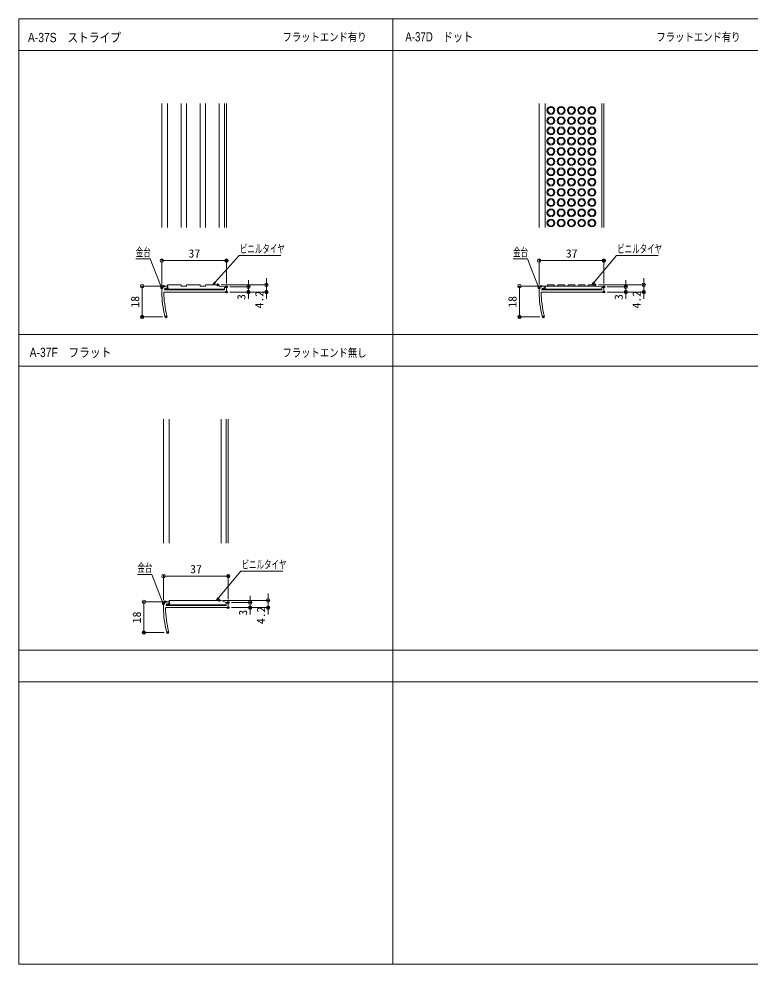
# Model space of a CAD drawing. Units: millimetres, scale not verified. Extents: x -400 to 400, y -277 to 277.
# Drawn here: x -400 to 28, y -277 to 277 of the extents above; entities that cross this region are included whole.
import ezdxf
from ezdxf.enums import TextEntityAlignment as Align

# ---------------------------------------------------------------- set-up
doc = ezdxf.new("R2010")
doc.units = ezdxf.units.MM
doc.header["$LTSCALE"] = 2
doc.header["$PDMODE"] = 32
doc.header["$PDSIZE"] = 1
doc.layers.add('0-0_moji', color=2, linetype='Continuous')
doc.layers.add('0-5_Defpoints', color=7, linetype='Continuous')
for name, color, linetype, lineweight in [('0-1_zumenwaku', 6, 'Continuous', 9), ('0-2_1', 3, 'Continuous', 9), ('0-3_2', 4, 'Continuous', 9), ('0-4_0', 1, 'Continuous', 9), ('0-9_6文字', 2, 'Continuous', 9)]:
    doc.layers.add(name, color=color, linetype=linetype, lineweight=lineweight)
doc.styles.add('ＭＳ ゴシック', font='')
doc.styles.add('ＭＳ Ｐゴシック', font='')
doc.styles.get('ＭＳ ゴシック').set_extended_font_data('MS Gothic')
doc.styles.get('ＭＳ Ｐゴシック').set_extended_font_data('MS PGothic')

# ---------------------------------------------------------------- blocks, each defined once
blk = doc.blocks.new('_Origin')
at = {"layer": '0-4_0'}
blk.add_line((0, 0), (-2, 0), dxfattribs=at)
blk.add_circle((0, 0), 1, dxfattribs=at)
blk = doc.blocks.new('MLeader1')
at = {"layer": '0-9_6文字', "color": 1}
blk.add_line((-270.228, 138.296), (-246.493, 138.296), dxfattribs=at)
at = {"layer": '0-9_6文字'}
blk.add_line((-284.78, 122.415), (-286.365, 121.151), dxfattribs=at)
at = {"layer": '0-9_6文字', "color": 1}
blk.add_lwpolyline([(-285.027, 122.638), (-270.948, 138.296), (-270.228, 138.296)], dxfattribs=at)
at = {"layer": '0-9_6文字'}
blk.add_lwpolyline([(-285.275, 122.861), (-286.365, 121.151), (-285.027, 122.638)], dxfattribs=at)
at = {"layer": '0-9_6文字', "style": 'ＭＳ ゴシック', "width": 0.65}
blk.add_text('ビニルタイヤ', height=4.809, dxfattribs=at).set_placement((-270.527, 138.354), align=Align.BOTTOM_LEFT)
blk = doc.blocks.new('MLeader2')
at = {"layer": '0-9_6文字', "color": 1}
blk.add_line((-323.872, 136.387), (-331.519, 136.387), dxfattribs=at)
at = {"layer": '0-9_6文字'}
blk.add_line((-316.707, 121.077), (-316.278, 119.095), dxfattribs=at)
at = {"layer": '0-9_6文字', "color": 1}
blk.add_lwpolyline([(-317.017, 120.954), (-323.152, 136.387), (-323.872, 136.387)], dxfattribs=at)
at = {"layer": '0-9_6文字'}
blk.add_lwpolyline([(-317.326, 120.831), (-316.278, 119.095), (-317.017, 120.954)], dxfattribs=at)
at = {"layer": '0-9_6文字', "style": 'ＭＳ ゴシック', "width": 0.65}
blk.add_text('金台', height=4.809, dxfattribs=at).set_placement((-331.519, 136.436), align=Align.BOTTOM_LEFT)
blk = doc.blocks.new('MLeader5')
at = {"layer": '0-9_6文字', "color": 1}
blk.add_line((-49.228, 138.296), (-25.493, 138.296), dxfattribs=at)
at = {"layer": '0-9_6文字'}
blk.add_line((-62.835, 122.467), (-64.378, 121.151), dxfattribs=at)
at = {"layer": '0-9_6文字', "color": 1}
blk.add_lwpolyline([(-63.09, 122.681), (-49.948, 138.296), (-49.228, 138.296)], dxfattribs=at)
at = {"layer": '0-9_6文字'}
blk.add_lwpolyline([(-63.345, 122.896), (-64.378, 121.151), (-63.09, 122.681)], dxfattribs=at)
at = {"layer": '0-9_6文字', "style": 'ＭＳ ゴシック', "width": 0.65}
blk.add_text('ビニルタイヤ', height=4.809, dxfattribs=at).set_placement((-49.527, 138.354), align=Align.BOTTOM_LEFT)
blk = doc.blocks.new('MLeader6')
at = {"layer": '0-9_6文字', "color": 1}
blk.add_line((-102.872, 136.387), (-110.519, 136.387), dxfattribs=at)
at = {"layer": '0-9_6文字'}
blk.add_line((-95.698, 120.846), (-95.278, 118.863), dxfattribs=at)
at = {"layer": '0-9_6文字', "color": 1}
blk.add_lwpolyline([(-96.008, 120.725), (-102.152, 136.387), (-102.872, 136.387)], dxfattribs=at)
at = {"layer": '0-9_6文字'}
blk.add_lwpolyline([(-96.318, 120.603), (-95.278, 118.863), (-96.008, 120.725)], dxfattribs=at)
at = {"layer": '0-9_6文字', "style": 'ＭＳ ゴシック', "width": 0.65}
blk.add_text('金台', height=4.809, dxfattribs=at).set_placement((-110.519, 136.436), align=Align.BOTTOM_LEFT)
blk = doc.blocks.new('MLeader7')
at = {"layer": '0-9_6文字', "color": 1}
blk.add_line((-269.228, -46.704), (-245.493, -46.704), dxfattribs=at)
at = {"layer": '0-9_6文字'}
blk.add_line((-282.894, -62.537), (-284.44, -63.849), dxfattribs=at)
at = {"layer": '0-9_6文字', "color": 1}
blk.add_lwpolyline([(-283.149, -62.321), (-269.948, -46.704), (-269.228, -46.704)], dxfattribs=at)
at = {"layer": '0-9_6文字'}
blk.add_lwpolyline([(-283.403, -62.106), (-284.44, -63.849), (-283.149, -62.321)], dxfattribs=at)
at = {"layer": '0-9_6文字', "style": 'ＭＳ ゴシック', "width": 0.65}
blk.add_text('ビニルタイヤ', height=4.809, dxfattribs=at).set_placement((-269.527, -46.646), align=Align.BOTTOM_LEFT)
blk = doc.blocks.new('MLeader8')
at = {"layer": '0-9_6文字', "color": 1}
blk.add_line((-322.872, -48.613), (-330.519, -48.613), dxfattribs=at)
at = {"layer": '0-9_6文字'}
blk.add_line((-315.696, -64.209), (-315.278, -66.193), dxfattribs=at)
at = {"layer": '0-9_6文字', "color": 1}
blk.add_lwpolyline([(-316.006, -64.331), (-322.152, -48.613), (-322.872, -48.613)], dxfattribs=at)
at = {"layer": '0-9_6文字'}
blk.add_lwpolyline([(-316.317, -64.452), (-315.278, -66.193), (-316.006, -64.331)], dxfattribs=at)
at = {"layer": '0-9_6文字', "style": 'ＭＳ ゴシック', "width": 0.65}
blk.add_text('金台', height=4.809, dxfattribs=at).set_placement((-330.519, -48.564), align=Align.BOTTOM_LEFT)

msp = doc.modelspace()

# ---------------------------------------------------------------- linework, layer by layer
at = {"layer": '0-1_zumenwaku'}
for p, q in [((-180.971, 277.021), (-180.971, -276.979)), ((-399.571, 258.498), (258.029, 258.498)), ((258.029, 92.021), (-399.971, 92.021)), ((-399.571, 73.498), (258.029, 73.498)), ((258.029, -92.979), (-399.971, -92.979)), ((-399.571, -111.502), (258.029, -111.502))]:
    msp.add_line(p, q, dxfattribs=at)
msp.add_lwpolyline([(-399.971, -276.979), (400.029, -276.979), (400.029, 277.021), (-399.971, 277.021)], close=True, dxfattribs=at)
at = {"layer": '0-2_1'}
for p, q in [((-316.287, 227.37), (-316.287, 154.687)), ((-312.987, 154.687), (-312.987, 227.37)), ((-279.587, 154.687), (-279.587, 227.37)), ((-278.387, 227.37), (-278.387, 154.687)), ((-95.287, 227.37), (-95.287, 154.687)), ((-91.837, 154.687), (-91.837, 227.37)), ((-58.578, 154.687), (-58.578, 227.37)), ((-57.378, 227.37), (-57.378, 154.687)), ((-316.278, 116.951), (-316.278, 119.351)), ((-313.728, 119.151), (-313.928, 119.151)), ((-279.578, 118.351), (-279.578, 119.951)), ((-95.278, 116.951), (-95.278, 119.351)), ((-92.728, 119.151), (-92.928, 119.151)), ((-58.578, 118.351), (-58.578, 119.951)), ((-315.278, 42.37), (-315.278, -30.313)), ((-311.978, -30.313), (-311.978, 42.37)), ((-278.578, -30.313), (-278.578, 42.37)), ((-277.378, 42.37), (-277.378, -30.313)), ((-315.278, -68.049), (-315.278, -65.649)), ((-312.728, -65.849), (-312.928, -65.849)), ((-278.578, -66.649), (-278.578, -65.049)), ((-277.378, -68.049), (-313.777, -68.049))]:
    msp.add_line(p, q, dxfattribs=at)
for points in [[(-315.278, 120.351), (-312.978, 120.351), (-312.978, 119.901)], [(-314.678, 118.401), (-314.678, 118.151), (-279.578, 118.151), (-279.578, 119.951), (-278.378, 119.951), (-278.378, 116.951), (-314.777, 116.951)], [(-94.278, 120.351), (-91.978, 120.351), (-91.978, 119.901)], [(-93.678, 118.401), (-93.678, 118.151), (-58.578, 118.151), (-58.578, 119.951), (-57.378, 119.951), (-57.378, 116.951), (-93.777, 116.951)], [(-314.278, -64.649), (-311.978, -64.649), (-311.978, -65.099)], [(-313.678, -66.599), (-313.678, -66.849), (-278.578, -66.849), (-278.578, -65.049), (-277.378, -65.049), (-277.378, -68.049)]]:
    msp.add_lwpolyline(points, dxfattribs=at)
for centre, radius, start, end in [((-315.278, 119.351), 1, 90, 180), ((-261.278, 116.951), 55, 180, 194.91305), ((-314.777, 116.651), 0.3, 90, 180.32128), ((-261.278, 116.951), 53.8, 180.32128, 194.91305), ((-313.928, 118.401), 0.75, 90, 180), ((-313.728, 119.901), 0.75, 270, 0), ((-94.278, 119.351), 1, 90, 180), ((-40.278, 116.951), 55, 180, 194.91305), ((-93.777, 116.651), 0.3, 90, 180.32128), ((-40.278, 116.951), 53.8, 180.32128, 194.91305), ((-92.928, 118.401), 0.75, 90, 180), ((-92.728, 119.901), 0.75, 270, 0), ((-313.845, 102.951), 0.6, 194.91305, 14.91305), ((-92.845, 102.951), 0.6, 194.91305, 14.91305), ((-314.278, -65.649), 1, 90, 180), ((-312.928, -66.599), 0.75, 90, 180), ((-312.728, -65.099), 0.75, 270, 0), ((-260.278, -68.049), 55, 180, 194.91305), ((-313.777, -68.349), 0.3, 90, 180.32128), ((-260.278, -68.049), 53.8, 180.32128, 194.91305), ((-312.845, -82.049), 0.6, 194.91305, 14.91305)]:
    msp.add_arc(centre, radius, start, end, dxfattribs=at)
at = {"layer": '0-3_2'}
for p, q in [((-304.887, 154.687), (-304.887, 227.37)), ((-301.887, 227.37), (-301.887, 154.687)), ((-293.787, 154.687), (-293.787, 227.37)), ((-290.787, 227.37), (-290.787, 154.687)), ((-282.687, 154.687), (-282.687, 227.37)), ((-279.578, 118.651), (-314.078, 118.651)), ((-58.578, 118.651), (-93.078, 118.651)), ((-62.078, 120.351), (-58.578, 119.951)), ((-281.578, 42.37), (-281.578, -30.313)), ((-313.078, -66.349), (-278.578, -66.349))]:
    msp.add_line(p, q, dxfattribs=at)
for points in [[(-314.078, 118.151), (-314.078, 118.851), (-312.572, 118.851), (-312.978, 121.151), (-304.878, 121.151), (-304.878, 120.351), (-301.878, 120.351), (-301.878, 121.151), (-293.778, 121.151), (-293.778, 120.351), (-290.778, 120.351), (-290.778, 121.151), (-282.678, 121.151), (-282.678, 120.351), (-279.578, 119.951)], [(-93.078, 118.151), (-93.078, 118.851), (-91.572, 118.851), (-91.837, 120.351), (-62.078, 120.351), (-62.578, 121.151), (-66.178, 121.151), (-66.678, 120.351)], [(-86.078, 120.351), (-86.578, 121.151), (-90.178, 121.151), (-90.678, 120.351)], [(-80.078, 120.351), (-80.578, 121.151), (-84.178, 121.151), (-84.678, 120.351)], [(-74.078, 120.351), (-74.578, 121.151), (-78.178, 121.151), (-78.678, 120.351)], [(-68.078, 120.351), (-68.578, 121.151), (-72.178, 121.151), (-72.678, 120.351)], [(-281.578, -63.849), (-311.978, -63.849), (-311.572, -66.149), (-313.078, -66.149), (-313.078, -66.849)], [(-278.578, -66.649), (-278.578, -65.049), (-281.578, -63.849)]]:
    msp.add_lwpolyline(points, dxfattribs=at)
for centre, radius in [((-88.378, 223.37), 2.3), ((-88.378, 223.37), 1.8), ((-82.378, 223.37), 2.3), ((-82.378, 223.37), 1.8), ((-76.378, 223.37), 2.3), ((-76.378, 223.37), 1.8), ((-70.378, 223.37), 2.3), ((-70.378, 223.37), 1.8), ((-64.378, 223.37), 2.3), ((-64.378, 223.37), 1.8), ((-88.378, 217.37), 2.3), ((-88.378, 217.37), 1.8), ((-82.378, 217.37), 2.3), ((-82.378, 217.37), 1.8), ((-76.378, 217.37), 2.3), ((-76.378, 217.37), 1.8), ((-70.378, 217.37), 2.3), ((-70.378, 217.37), 1.8), ((-64.378, 217.37), 2.3), ((-64.378, 217.37), 1.8), ((-88.378, 211.37), 2.3), ((-88.378, 211.37), 1.8), ((-82.378, 211.37), 2.3), ((-82.378, 211.37), 1.8), ((-76.378, 211.37), 2.3), ((-76.378, 211.37), 1.8), ((-70.378, 211.37), 2.3), ((-70.378, 211.37), 1.8), ((-64.378, 211.37), 2.3), ((-64.378, 211.37), 1.8), ((-88.378, 205.37), 2.3), ((-88.378, 205.37), 1.8), ((-82.378, 205.37), 2.3), ((-82.378, 205.37), 1.8), ((-76.378, 205.37), 2.3), ((-76.378, 205.37), 1.8), ((-70.378, 205.37), 2.3), ((-70.378, 205.37), 1.8), ((-64.378, 205.37), 2.3), ((-64.378, 205.37), 1.8), ((-88.378, 199.37), 2.3), ((-88.378, 199.37), 1.8), ((-82.378, 199.37), 2.3), ((-82.378, 199.37), 1.8), ((-76.378, 199.37), 2.3), ((-76.378, 199.37), 1.8), ((-70.378, 199.37), 2.3), ((-70.378, 199.37), 1.8), ((-64.378, 199.37), 2.3), ((-64.378, 199.37), 1.8), ((-88.378, 193.37), 2.3), ((-88.378, 193.37), 1.8), ((-82.378, 193.37), 2.3), ((-82.378, 193.37), 1.8), ((-76.378, 193.37), 2.3), ((-76.378, 193.37), 1.8), ((-70.378, 193.37), 2.3), ((-70.378, 193.37), 1.8), ((-64.378, 193.37), 2.3), ((-64.378, 193.37), 1.8), ((-88.378, 187.37), 2.3), ((-88.378, 187.37), 1.8), ((-82.378, 187.37), 2.3), ((-82.378, 187.37), 1.8), ((-76.378, 187.37), 2.3), ((-76.378, 187.37), 1.8), ((-70.378, 187.37), 2.3), ((-70.378, 187.37), 1.8), ((-64.378, 187.37), 2.3), ((-64.378, 187.37), 1.8), ((-88.378, 181.37), 2.3), ((-88.378, 181.37), 1.8), ((-82.378, 181.37), 2.3), ((-82.378, 181.37), 1.8), ((-76.378, 181.37), 2.3), ((-76.378, 181.37), 1.8), ((-70.378, 181.37), 2.3), ((-70.378, 181.37), 1.8), ((-64.378, 181.37), 2.3), ((-64.378, 181.37), 1.8), ((-88.378, 175.37), 2.3), ((-82.378, 175.37), 2.3), ((-76.378, 175.37), 2.3), ((-70.378, 175.37), 2.3), ((-64.378, 175.37), 2.3), ((-88.378, 175.37), 1.8), ((-82.378, 175.37), 1.8), ((-76.378, 175.37), 1.8), ((-70.378, 175.37), 1.8), ((-64.378, 175.37), 1.8), ((-88.378, 169.37), 2.3), ((-88.378, 169.37), 1.8), ((-82.378, 169.37), 2.3), ((-82.378, 169.37), 1.8), ((-76.378, 169.37), 2.3), ((-76.378, 169.37), 1.8), ((-70.378, 169.37), 2.3), ((-70.378, 169.37), 1.8), ((-64.378, 169.37), 2.3), ((-64.378, 169.37), 1.8), ((-88.378, 163.37), 2.3), ((-88.378, 163.37), 1.8), ((-82.378, 163.37), 2.3), ((-82.378, 163.37), 1.8), ((-76.378, 163.37), 2.3), ((-76.378, 163.37), 1.8), ((-70.378, 163.37), 2.3), ((-70.378, 163.37), 1.8), ((-64.378, 163.37), 2.3), ((-64.378, 163.37), 1.8), ((-88.378, 157.37), 2.3), ((-88.378, 157.37), 1.8), ((-82.378, 157.37), 2.3), ((-82.378, 157.37), 1.8), ((-76.378, 157.37), 2.3), ((-76.378, 157.37), 1.8), ((-70.378, 157.37), 2.3), ((-70.378, 157.37), 1.8), ((-64.378, 157.37), 2.3), ((-64.378, 157.37), 1.8)]:
    msp.add_circle(centre, radius, dxfattribs=at)
at = {"layer": '0-4_0'}
for p, q in [((-316.278, 121.351), (-316.278, 136.384)), ((-314.278, 135.384), (-280.378, 135.384)), ((-278.378, 121.951), (-278.378, 136.384)), ((-95.278, 121.351), (-95.278, 136.384)), ((-93.278, 135.384), (-59.378, 135.384)), ((-57.378, 121.951), (-57.378, 136.384)), ((-265.547, 121.951), (-265.547, 123.951)), ((-255.032, 123.151), (-255.032, 125.151)), ((-44.547, 121.951), (-44.547, 123.951)), ((-34.032, 123.151), (-34.032, 125.151)), ((-317.278, 120.351), (-328.775, 120.351)), ((-327.775, 118.351), (-327.775, 104.351)), ((-281.578, 121.151), (-254.032, 121.151)), ((-276.378, 119.951), (-264.547, 119.951)), ((-276.378, 116.951), (-264.547, 116.951)), ((-276.378, 116.951), (-254.032, 116.951)), ((-265.547, 119.951), (-265.547, 116.951)), ((-255.032, 121.151), (-255.032, 116.951)), ((-96.278, 120.351), (-107.775, 120.351)), ((-106.775, 118.351), (-106.775, 104.351)), ((-60.578, 121.151), (-33.032, 121.151)), ((-55.378, 119.951), (-43.547, 119.951)), ((-55.378, 116.951), (-43.547, 116.951)), ((-55.378, 116.951), (-33.032, 116.951)), ((-44.547, 119.951), (-44.547, 116.951)), ((-34.032, 121.151), (-34.032, 116.951)), ((-265.547, 114.951), (-265.547, 112.951)), ((-255.032, 114.951), (-255.032, 112.951)), ((-44.547, 114.951), (-44.547, 112.951)), ((-34.032, 114.951), (-34.032, 112.951)), ((-315.845, 102.351), (-328.775, 102.351)), ((-94.845, 102.351), (-107.775, 102.351)), ((-315.278, -63.649), (-315.278, -48.616)), ((-313.278, -49.616), (-279.378, -49.616)), ((-277.378, -63.049), (-277.378, -48.616)), ((-254.032, -61.849), (-254.032, -59.849)), ((-316.278, -64.649), (-327.775, -64.649)), ((-280.578, -63.849), (-253.032, -63.849)), ((-275.378, -65.049), (-263.547, -65.049)), ((-264.547, -63.049), (-264.547, -61.049)), ((-264.547, -65.049), (-264.547, -68.049)), ((-254.032, -63.849), (-254.032, -68.049)), ((-326.775, -66.649), (-326.775, -80.649)), ((-275.378, -68.049), (-263.547, -68.049)), ((-275.378, -68.049), (-253.032, -68.049)), ((-264.547, -70.049), (-264.547, -72.049)), ((-254.032, -70.049), (-254.032, -72.049)), ((-314.845, -82.649), (-327.775, -82.649))]:
    msp.add_line(p, q, dxfattribs=at)
at = {"layer": '0-5_Defpoints'}
for p in [(-278.378, 135.384), (-57.378, 135.384), (-316.278, 119.351), (-315.278, 120.351), (-283.578, 121.151), (-278.378, 119.951), (-278.378, 116.951), (-265.547, 116.951), (-255.032, 116.951), (-95.278, 119.351), (-94.278, 120.351), (-62.578, 121.151), (-57.378, 119.951), (-57.378, 116.951), (-44.547, 116.951), (-34.032, 116.951), (-327.775, 102.351), (-313.845, 102.351), (-106.775, 102.351), (-92.845, 102.351), (-277.378, -49.616), (-315.278, -65.649), (-314.278, -64.649), (-282.578, -63.849), (-277.378, -65.049), (-277.378, -65.049), (-277.378, -68.049), (-264.547, -68.049), (-254.032, -68.049), (-326.775, -82.649), (-312.845, -82.649)]:
    msp.add_point(p, dxfattribs=at)

# ---------------------------------------------------------------- block references
at = {"layer": '0-4_0'}
for p, rotation in [((-316.278, 135.384), 180), ((-95.278, 135.384), 180), ((-265.547, 119.951), 270), ((-255.032, 121.151), 270), ((-44.547, 119.951), 270), ((-34.032, 121.151), 270), ((-327.775, 120.351), 90), ((-265.547, 116.951), 90), ((-255.032, 116.951), 90), ((-106.775, 120.351), 90), ((-44.547, 116.951), 90), ((-34.032, 116.951), 90), ((-327.775, 102.351), 270), ((-106.775, 102.351), 270), ((-315.278, -49.616), 180), ((-326.775, -64.649), 90), ((-264.547, -65.049), 270), ((-254.032, -63.849), 270), ((-264.547, -68.049), 90), ((-254.032, -68.049), 90), ((-326.775, -82.649), 270)]:
    msp.add_blockref('_Origin', p, dxfattribs=dict(at, rotation=rotation))
for p in [(-278.378, 135.384), (-57.378, 135.384), (-277.378, -49.616)]:
    msp.add_blockref('_Origin', p, dxfattribs=at)
at = {"layer": '0-9_6文字'}
for name in ['MLeader1', 'MLeader5', 'MLeader2', 'MLeader6', 'MLeader8', 'MLeader7']:
    msp.add_blockref(name, (0, 0), dxfattribs=at)

# ---------------------------------------------------------------- texts
at = {"layer": '0-0_moji', "style": 'ＭＳ Ｐゴシック'}
for s, height, width, p in [('A-37S\u3000ストライプ', 5.423, 0.85, (-394.666, 261.782)), ('フラットエンド有り', 4.883, 0.8, (-245.579, 262.449)), ('A-37D\u3000ドット', 5.423, 0.8, (-173.666, 262.182)), ('フラットエンド有り', 4.883, 0.8, (-26.579, 262.449)), ('A-37F\u3000フラット', 5.423, 0.85, (-393.666, 77.182)), ('フラットエンド無し', 4.883, 0.8, (-245.579, 77.422))]:
    msp.add_text(s, height=height, dxfattribs=dict(at, width=width)).set_placement(p, align=Align.BOTTOM_LEFT)
at = {"layer": '0-4_0', "color": 2, "style": 'ＭＳ ゴシック', "width": 1.05}
for p in [(-300.661, 135.708), (-79.661, 135.708), (-299.661, -49.292)]:
    msp.add_text('37', height=4.809, dxfattribs=at).set_placement(p, align=Align.BOTTOM_LEFT)
for s, p in [('4.2', (-255.357, 107.282)), ('4.2', (-34.357, 107.282)), ('18', (-328.099, 107.768)), ('3', (-265.872, 112.272)), ('18', (-107.099, 107.768)), ('3', (-44.872, 112.272)), ('18', (-327.099, -77.232)), ('3', (-264.872, -72.728)), ('4.2', (-254.357, -77.718))]:
    msp.add_text(s, height=4.809, rotation=90, dxfattribs=at).set_placement(p, align=Align.BOTTOM_LEFT)

doc.saveas('drawing.dxf')
